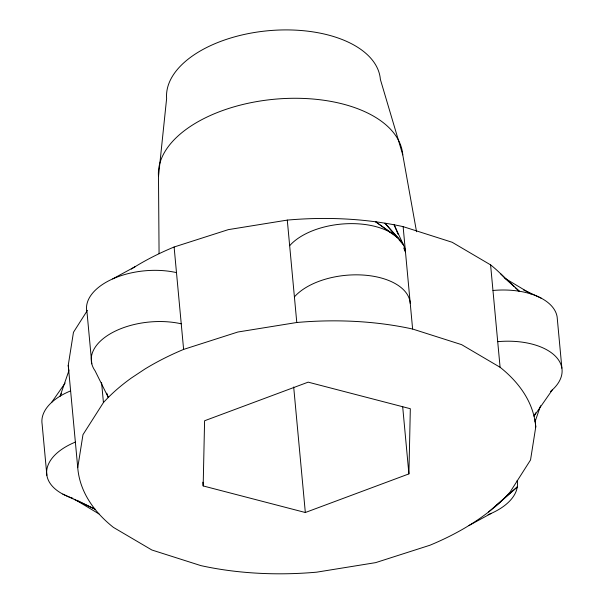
<?xml version="1.0" encoding="UTF-8"?>
<svg xmlns="http://www.w3.org/2000/svg" width="604" height="604" viewBox="0 0 604 604"><rect width="100%" height="100%" fill="white"/><g stroke="black" fill="none" stroke-linecap="round" stroke-linejoin="round"><path stroke-width="0.91" d="M203.171 485.941L204.59 420.761L308.168 382.151L410.327 408.719L408.908 473.898L305.33 512.509L203.171 485.941L202.823 482.196M159.071 253.703L158.49 176.595L166.629 98.437A107.293 58.437 -5.3 0 1 268.848 30.676A107.293 58.437 -5.3 0 1 380.369 79.426L402.762 154.866L416.549 231.747M535.076 419.652L535.756 426.96L530.538 459.961L510.063 492.109A229.913 125.224 -5.3 0 1 429.889 545.253L375.65 562.634L316.715 572.162A229.913 125.224 -5.3 0 1 200.875 565.616L151.868 550.002L113.409 527.383A229.913 125.224 -5.3 0 1 77.742 467.692L68.244 365.292L73.462 332.291L87.444 310.343M77.742 467.692L82.967 434.691L103.435 402.551A234.85 127.912 -5.3 0 1 131.294 378.059L144.801 369.104A234.85 127.912 -5.3 0 1 183.616 349.406L237.848 332.019L296.783 322.498A229.913 125.224 -5.3 0 1 412.623 329.037L461.637 344.658L500.089 367.277A229.913 125.224 -5.3 0 1 535.756 426.96M535.106 421.539L540.565 405.76M61.336 393.642L60.098 396.149L68.894 370.72A229.913 125.224 -5.3 0 1 68.244 365.292M535.665 412.819L534.019 416.164L552.358 389.852M51.642 402.407L65.126 383.064M494.502 507.164L517.296 486.937L488.591 511.966M91.8 363.85L87.052 312.646A61.495 33.492 -5.3 0 1 112.699 278.905L135.183 266.651M468.817 525.601L491.301 513.355M131.302 269.082A229.913 125.224 -5.3 0 1 174.111 247.006L228.35 229.626L287.285 220.098A229.913 125.224 -5.3 0 1 403.125 226.636L452.132 242.257L490.591 264.877A229.913 125.224 -5.3 0 1 505.012 278.338L513.838 286.319M523.411 289.829L541.161 298.142M62.839 494.117L94.964 509.164L77.025 500.301M505.012 278.338L531.052 293.967M74.526 499.236L98.988 513.913M391.332 232.887L375.68 221.804L398.746 238.535L384.997 223.186L397.56 238.029M515.189 287.542L519.266 291.219L500.588 273.718M398.753 239.441L403.54 245.096L394.155 224.801L398.051 234.231M403.721 247.95L405.495 252.238A61.495 33.492 -5.3 0 0 357.508 223.797A61.495 33.492 -5.3 0 0 289.656 245.7M106.787 393.174L108.29 397.447L95.055 370.765A61.495 33.492 -5.3 0 1 112.163 332.721A61.495 33.492 -5.3 0 1 181.238 323.804M561.886 368.168L557.137 316.964A61.495 33.492 -5.3 0 0 492.97 290.479M490.591 264.877L500.089 367.277M403.125 226.636L412.623 329.037M402.657 406.462L408.908 473.898M287.285 220.098L296.783 322.498M293.687 387.005L305.33 512.509M174.111 247.006L183.616 349.406M101.57 382.438L103.435 402.551M46.863 475.295L42.114 424.091A61.495 33.492 -5.3 0 1 70.615 390.894M158.49 176.595A122.62 66.787 -5.3 0 1 275.311 99.154A122.62 66.787 -5.3 0 1 402.762 154.866M497.719 341.675A61.495 33.492 -5.3 0 1 554.683 355.492A61.495 33.492 -5.3 0 1 550.463 391.49M72.948 498.292A61.495 33.492 -5.3 0 1 75.364 442.098M112.699 278.905A61.495 33.492 -5.3 0 1 176.489 272.608M294.405 296.896A61.495 33.492 -5.3 0 1 362.257 275.001A61.495 33.492 -5.3 0 1 410.244 303.442M517.152 480.505A61.495 33.492 -5.3 0 1 488.092 514.714"/></g></svg>
